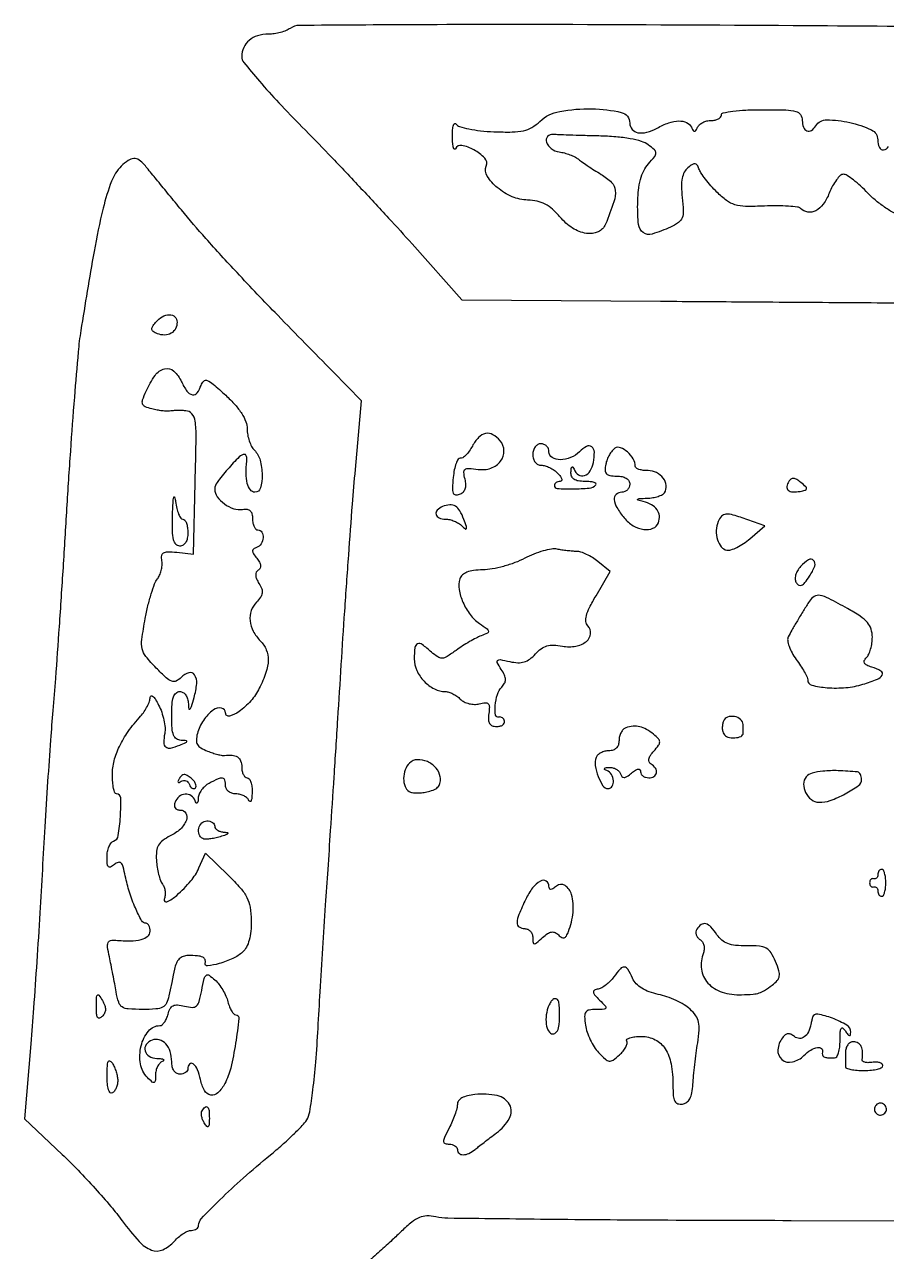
# Model space of a CAD drawing. Extents: x 0 to 5034, y 0 to 2560.
# Drawn here: x 2238.7 to 2398.6, y 755.1 to 982.8 of the extents above; entities that cross this region are included whole.
import ezdxf

# ---------------------------------------------------------------- set-up
doc = ezdxf.new("R2010")
doc.units = 0

msp = doc.modelspace()

# ---------------------------------------------------------------- linework, layer by layer
for points in [[(2442.909498, 982.141415, 0.000375), (2384.023362, 982.558428, 0.000652), (2340.425427, 982.777596, 0.002141), (2311.632333, 982.761528, 0.000507), (2289.673589, 982.632999, 0.153616), (2288, 982.093733, -0.060372), (2287.243722, 981.684527, -0.028791), (2286.191563, 981.338415, -0.028035), (2285.036306, 981.099197, -0.035546), (2283.95, 981.015313, 0.071833), (2281.942719, 980.713124, 0.102087), (2280.360638, 979.856391, 0.113334), (2279.356657, 978.522786, 0.105288), (2279, 976.847845, 0.172556), (2279.387829, 975.757527, 0.006151), (2282.28226, 972.291644, 0.010715), (2285.892102, 968.254053, 0.00723), (2290.173651, 963.797845, -0.003797), (2295.124171, 958.715692, -0.002457), (2300.779067, 952.763269, -0.00247), (2306.247143, 946.892715, -0.004673), (2310.586536, 942.098391), (2319.825769, 931.696782), (2356.662885, 931.448515, -0.000017), (2372.920715, 931.338376, -0.000012), (2391.353519, 931.212415, -0.000012), (2409.095368, 931.090321, -0.000025), (2423.029946, 930.993402)], [(2400.310714, 947.657975, -0.024911), (2398.501603, 948.745363, -0.024344), (2396.698669, 950.086855, -0.031224), (2395.187022, 951.497344, 0.017408), (2393.826925, 952.838559, 0.022241), (2392.479933, 953.971095, 0.02092), (2391.298116, 954.802045, 0.143722), (2390.623668, 955, 0.191555), (2390.051463, 954.772433, 0.042648), (2389.337186, 953.971875, 0.038435), (2388.617428, 952.840068, 0.028929), (2388, 951.5, -0.062438), (2386.892553, 949.466188, -0.115695), (2385.483007, 948.237153, -0.161894), (2384.004782, 947.989909, -0.158846), (2382.659487, 948.673846, 0.170513), (2382.128205, 948.928927, 0.011409), (2380.421446, 949.077833, 0.015392), (2378.33397, 949.147637, 0.010859), (2375.986875, 949.102869, -0.013921), (2372.468544, 949.057306, -0.067603), (2370.499694, 949.354652, -0.08995), (2368.957852, 950.126853, -0.035432), (2367.157516, 951.688638, -0.015716), (2366.03719, 952.881696, -0.016436), (2365.011288, 954.125545, -0.016319), (2364.198184, 955.254518, -0.066934), (2363.826083, 956.009615, 0.052107), (2363.49901, 956.725971, 0.236799), (2363.1251, 956.967398, 0.173972), (2362.621772, 956.846252, 0.0273), (2361.787571, 956.231255, 0.099163), (2361.106956, 955.395173, 0.074444), (2360.713707, 954.272621, 0.053378), (2360.58952, 952.755771, 0.021822), (2360.731441, 950.69029, -0.017434), (2360.925519, 948.187078, -0.105335), (2360.709706, 946.909805, -0.147304), (2360.023763, 946.043604, -0.045277), (2358.559438, 945.209036, -0.031783), (2355.172077, 943.918602, -0.230136), (2353.496875, 944.17514, -0.220016), (2352.617046, 945.66543, -0.029126), (2352.459412, 949.421387, -0.02028), (2352.607586, 952.025252, -0.040189), (2352.973049, 954.059813, -0.050626), (2353.57491, 955.662527, -0.0689), (2354.443249, 956.937291, 0.014273), (2355.611802, 958.305045, 0.172996), (2355.835965, 958.947163, 0.209856), (2355.578409, 959.523226, 0.022231), (2354.41938, 960.4841, 0.091214), (2353.174279, 961.110031, 0.026889), (2351.085751, 961.599324, 0.023398), (2348.414781, 961.94736, 0.01443), (2345.25, 962.118197, -0.000873), (2342.382062, 962.195125, -0.001144), (2339.7625, 962.27597, -0.000836), (2337.566979, 962.352433, -0.010837), (2336.75, 962.4, 0.236485), (2335.737994, 961.990376, 0.271155), (2335.541129, 960.978626, 0.147866), (2336.425151, 959.76872, 0.127108), (2337.885697, 959.162667, -0.029225), (2338.880815, 958.962086, -0.025164), (2339.897922, 958.638911, -0.025953), (2340.792018, 958.250455, -0.063967), (2341.385697, 957.85337, 0.02628), (2342.016853, 957.358726, 0.006379), (2343.110955, 956.611134, 0.006524), (2344.38956, 955.785043, 0.00645), (2345.694151, 954.989366, -0.060989), (2347.611618, 953.511632, -0.178273), (2348.310963, 952.024327, -0.104292), (2348.054807, 949.920129, -0.014253), (2346.49716, 945.75, -0.193567), (2345.124742, 944.330073, -0.144746), (2342.945957, 944.03966, -0.105603), (2340.387654, 945.018452, -0.074344), (2338.072826, 947.0662, 0.03471), (2336.664525, 948.52578, 0.062881), (2335.304701, 949.472726, 0.067517), (2333.821659, 950.010487, 0.046651), (2332.046582, 950.224164, -0.094771), (2329.178617, 950.852089, -0.071127), (2326.411657, 952.535368, -0.081345), (2324.556456, 954.650968, -0.235196), (2324.375665, 956.536584, 0.290671), (2324.079966, 958.000233, 0.074061), (2322.073789, 959.550327, 0.081446), (2319.814512, 960.368533, 0.356967), (2318.65733, 959.735147, -0.439923), (2318.466461, 959.663813, -0.217301), (2318.285911, 959.890949, -0.042799), (2318.151859, 960.731625, -0.013601), (2318.09426, 962, -0.019077), (2318.119633, 963.27041, -0.056532), (2318.267843, 964.128352, -0.212972), (2318.504849, 964.407644, -0.37974), (2318.77454, 964.330562, 0.181668), (2319.400401, 963.859877, 0.02107), (2321.133209, 963.429825, 0.02315), (2323.314814, 963.089294, 0.016942), (2325.759405, 962.906415, 0.013176), (2329.185669, 962.85694, 0.052245), (2331.274088, 963.100942, 0.077465), (2332.82511, 963.712047, 0.05612), (2334.314629, 964.825853, -0.144556), (2337.98712, 966.677815, -0.049909), (2343.972062, 967.158885, -0.051771), (2349.41987, 966.48554, -0.349347), (2351, 964.5, 0.179753), (2351.427415, 963.34952, 0.171082), (2352.511889, 962.727873, 0.112928), (2354.151977, 962.798913, 0.05946), (2356.050384, 963.572549, -0.041053), (2358.231074, 964.556055, -0.078602), (2360.113903, 964.907918, -0.114172), (2361.538166, 964.619956, -0.178695), (2362.416667, 963.75, 0.029131), (2362.744495, 963.14253, 0.260055), (2363, 963, 0.260055), (2363.255505, 963.14253, 0.029131), (2363.583333, 963.75, -0.107454), (2363.947597, 964.228455, -0.060661), (2364.558333, 964.632812, -0.056352), (2365.306958, 964.906984, -0.05969), (2366.083333, 965, 0.050201), (2366.816758, 965.073823, 0.070178), (2367.436979, 965.29375, 0.090315), (2367.854207, 965.61825, 0.184457), (2368, 966, -0.354925), (2368.332853, 966.409838, -0.018508), (2370.125, 966.716667, -0.02162), (2372.522473, 966.931377, -0.011522), (2375.5, 967, -0.005909), (2379.968394, 966.947194, -0.059311), (2381.8125, 966.683333, -0.180365), (2382.669697, 966.074609, -0.150217), (2383, 965, 0.086441), (2383.22017, 963.735988, 0.21455), (2383.858081, 963.074954, 0.248207), (2384.696237, 963.164196, 0.106542), (2385.5, 964, -0.263085), (2387.535023, 965.118914, -0.052717), (2391.803779, 964.616592, -0.053296), (2395.82273, 963.244655, -0.291712), (2397, 961.398502, 0.104961), (2397.298705, 959.991243, 0.326416), (2398.091445, 959.53581, 0.23954), (2399.01074, 960.137816, 0.0805)], [(2448.961738, 754.331511, -0.003941), (2446.42636, 757.161579, -0.035667), (2445.420253, 758.481365), (2443.95218, 760.721928), (2380.921933, 760.793404, -0.000942), (2356.55279, 760.866946, -0.001467), (2335.552589, 761.031504, -0.000402), (2317.250772, 761.243344, -0.051), (2314.98366, 761.503589, 0.057366), (2313.331183, 761.672058, 0.096913), (2311.973098, 761.387941, 0.071717), (2310.558183, 760.534713, 0.020274), (2308.62937, 758.821149, -0.005641), (2306.935008, 757.22477, -0.002384), (2304.626366, 755.11854, -0.002358), (2302.138897, 752.892025, -0.003079)]]:
    msp.add_lwpolyline(points, format="xyb")
for points in [[(2256.651997, 956.50914, 0.106033), (2254.837476, 953.703759, 0.030365), (2253.287955, 948.73222, 0.017227), (2251.590667, 940.649203, 0.003378), (2249.139793, 926, 0.017574), (2248.647859, 922.0489, 0.002311), (2247.937716, 913.625, 0.002682), (2247.195011, 903.622685, 0.002244), (2246.51139, 893, -0.001033), (2245.833185, 882.047656, -0.00102), (2245.107033, 871.053125, -0.001001), (2244.432281, 861.428615, -0.003936), (2243.957775, 855.5, 0.00393), (2243.51827, 850.009444, 0.001469), (2242.984642, 842.296875, 0.001455), (2242.452288, 833.889054, 0.001763), (2242.003736, 826, -0.001874), (2241.541481, 817.901736, -0.001343), (2240.96648, 808.852146, -0.001356), (2240.372352, 800.236763, -0.002918), (2239.857868, 793.60305), (2238.698441, 779.7061), (2245.652097, 773.10305, -0.010945), (2248.623739, 770.154897, -0.007945), (2251.805288, 766.750583, -0.008033), (2254.723196, 763.421217, -0.017367), (2256.834421, 760.75, 0.025093), (2259.942781, 756.939635, 0.117092), (2262.260228, 755.343209, 0.203573), (2264.33684, 755.408768, 0.100844), (2266.5, 757, -0.033439), (2267.29186, 757.765355, -0.034148), (2268.173392, 758.4125, -0.036283), (2269.01364, 758.863329, -0.105367), (2269.654988, 759, 0.066851), (2270.169129, 759.069051, 0.083804), (2270.604903, 759.271138, 0.099459), (2270.896337, 759.571035, 0.144192), (2271, 759.923023, -0.193035), (2271.497109, 761.162657, -0.007862), (2274.946304, 764.659902, -0.012869), (2279.256492, 768.68215, -0.008998), (2284.309331, 773, 0.009279), (2286.493742, 774.868794, 0.010164), (2288.54073, 776.762692, 0.009666), (2290.223936, 778.448699, 0.049101), (2291.044036, 779.490014, 0.102569), (2291.619589, 780.998188, 0.009089), (2292.198751, 785.050413, 0.010757), (2292.730122, 790.227994, 0.006172), (2293.159194, 796.490014, -0.000989), (2293.554227, 803.287757, -0.000596), (2294.048402, 811.350192, -0.000596), (2294.558783, 819.364122, -0.001043), (2295.003251, 826, 0.00076), (2295.488504, 833.183824, 0.000294), (2296.14019, 843.14375, 0.000291), (2296.833943, 853.940435, 0.00036), (2297.467189, 864, -0.001346), (2298.112015, 873.931058, -0.001168), (2298.840332, 884.33831, -0.001175), (2299.543896, 893.757624, -0.003454), (2300.088213, 900.236799), (2301.246892, 912.973598), (2295.873446, 918.420468, -0.001954), (2285.681733, 928.832533, -0.00451), (2278.123368, 936.756699, -0.005914), (2272.331656, 943.087867, -0.01087), (2267.792136, 948.397562, 0.000063), (2265.491823, 951.208959, 0.000082), (2263.386231, 953.780846, 0.000061), (2261.620538, 955.936307, 0.000761), (2260.951745, 956.75, 0.072213), (2259.950623, 957.658862, 0.163667), (2258.976499, 957.926885, 0.137664), (2257.921387, 957.565994, 0.045587)], [(2267, 927.559017, -0.119188), (2266.707136, 926.347891, -0.142989), (2265.903469, 925.499899, -0.131302), (2264.710318, 925.173451, -0.093361), (2263.339489, 925.42322, -0.048699), (2262.590352, 925.797865, -0.216594), (2262.326081, 926.198473, -0.18113), (2262.431225, 926.712347, -0.033143), (2263.009821, 927.511833, -0.085272), (2264.24887, 928.572401, -0.132259), (2265.595693, 928.952139, -0.201153), (2266.587677, 928.549954, -0.199746)], [(2267.818046, 916.5, 0.046909), (2268.826207, 914.744404, 0.195959), (2269.832745, 914.101005, 0.284468), (2270.736842, 914.454323, 0.084355), (2271.447023, 915.833086, -0.130922), (2271.942572, 916.610148, -0.289425), (2272.606571, 916.730486, -0.082736), (2273.687161, 916.069063, -0.007781), (2276.014411, 913.986696, -0.023076), (2277.769565, 912.20954, -0.041573), (2279.007889, 910.580364, -0.052061), (2279.753041, 909.08691, -0.089935), (2280, 907.725039, 0.045365), (2280.098833, 906.637974, 0.037034), (2280.394, 905.507373, 0.038406), (2280.826841, 904.500989, 0.075756), (2281.341276, 903.801581, -0.132162), (2282.406088, 901.952997, -0.062086), (2282.782339, 899.199089, -0.070604), (2282.469082, 896.788052, -0.33712), (2281.433117, 896, -0.241175), (2280.602427, 896.425428, -0.092192), (2280.032296, 897.635487, -0.062224), (2279.787409, 899.477676, -0.034264), (2279.925354, 901.75, 0.037551), (2279.951269, 902.228853, 0.060483), (2279.893592, 902.632812, 0.084916), (2279.767556, 902.906136, 0.247184), (2279.589291, 903, 0.200263), (2278.517324, 902.552711, 0.016026), (2276.386759, 900.257223, 0.017381), (2274.420714, 897.83267, 0.16307), (2274, 896.57699, 0.156365), (2274.451848, 895.167467, 0.080055), (2275.77156, 893.833979, 0.077293), (2277.501935, 892.940717, 0.123137), (2279.153624, 892.812917, -0.07201), (2279.993245, 892.833111, -0.161097), (2280.564144, 892.564918, -0.147232), (2280.894339, 891.987965, -0.056922), (2281, 891.062858, 0.04651), (2281.073603, 890.273308, 0.066468), (2281.29375, 889.605965, 0.086572), (2281.618008, 889.155678, 0.195948), (2282, 889, -0.265285), (2282.7352, 888.580395, -0.153751), (2282.972419, 887.560075, -0.121963), (2282.59139, 886.40799, -0.172687), (2281.75, 885.745955, 0.07838), (2281.196792, 885.457175, 0.244081), (2281.017878, 885.090972, 0.142966), (2281.180844, 884.579325, 0.024397), (2281.798558, 883.751649, -0.041254), (2282.301682, 883.027894, -0.101135), (2282.506744, 882.41612, -0.149623), (2282.419411, 881.922761, -0.137093), (2282.069037, 881.542667, 0.13556), (2281.698228, 881.142828, 0.133108), (2281.581878, 880.606447, 0.090249), (2281.744493, 879.915251, 0.03681), (2282.196011, 879.057744, -0.048015), (2282.697184, 878.05199, -0.125282), (2282.790862, 877.255453, -0.120828), (2282.492825, 876.493126, -0.043082), (2281.735213, 875.592356, 0.115021), (2280.763419, 874.029722, 0.106899), (2280.548059, 872.154448, 0.096229), (2281.133329, 870.196847, 0.0759), (2282.445924, 868.411219, -0.09725), (2283.554673, 866.760659, -0.105354), (2283.915565, 864.860416, -0.078609), (2283.496054, 862.543783, -0.032625), (2282.25, 859.606977, -0.063428), (2280.677189, 857.274029, -0.054542), (2278.49474, 855.273426, -0.097357), (2276.735046, 854.447411, -0.487865), (2276, 855.021439, 0.363785), (2275.236585, 855.931848, 0.20425), (2273.737175, 855.584299, 0.086436), (2271.873052, 853.652717, 0.085178), (2270.760077, 851.195112, 0.05345), (2270.581557, 850.001756, 0.141335), (2270.784112, 849.170856, 0.130247), (2271.412787, 848.534034, 0.042395), (2272.613954, 847.956675, 0.012334), (2273.606489, 847.60708, 0.014736), (2274.558218, 847.328745, 0.013527), (2275.367499, 847.140969, 0.08753), (2275.784688, 847.129984, -0.053331), (2277.220745, 847.189944, -0.1308), (2278.214409, 846.855181, -0.158111), (2278.796407, 846.12372, -0.089857), (2279, 845, 0.048028), (2279.073693, 844.234582, 0.068025), (2279.29375, 843.5875, 0.088204), (2279.618118, 843.151477, 0.191087), (2280, 843, -0.246191), (2280.377713, 842.802022, -0.07063), (2280.683059, 842.192188, -0.053455), (2280.878436, 841.30338, -0.034581), (2280.921053, 840.25, -0.017437), (2280.858412, 839.265955, -0.068218), (2280.717133, 838.675, -0.378789), (2280.532516, 838.579887, -0.239112), (2280.337719, 838.75, 0.113869), (2280.003208, 839.228318, 0.064373), (2279.418476, 839.632812, 0.059088), (2278.687147, 839.90689, 0.060204), (2277.916667, 840, -0.076722), (2277.184424, 840.113024, -0.089679), (2276.563021, 840.440625, -0.100762), (2276.14761, 840.92795, -0.12694), (2276, 841.5, 0.065247), (2275.86474, 842.532115, 0.298334), (2275.435859, 842.91618, 0.145547), (2274.629436, 842.803693, 0.015936), (2272.934259, 841.964816, 0.060291), (2272.188552, 841.44159, 0.051695), (2271.544998, 840.72999, 0.054207), (2271.093055, 839.947243, 0.09259), (2270.921053, 839.214816, -0.020334), (2270.863228, 838.549296, -0.195085), (2270.726415, 838.306229, -0.444802), (2270.551857, 838.335159, -0.046528), (2270.337719, 838.75, 0.151638), (2269.593321, 839.662086, 0.164659), (2268.488814, 839.954623, 0.154344), (2267.379584, 839.519603, 0.131848), (2266.638374, 838.5, 0.07649), (2266.502894, 837.875787, 0.159674), (2266.627272, 837.399876, 0.166538), (2267.003584, 837.102692, 0.084802), (2267.604709, 837, -0.266072), (2268.637922, 836.408292, -0.229777), (2268.737661, 835.146727, -0.111865), (2267.613062, 833.487366, -0.076506), (2265.726458, 832.197625, 0.042769), (2264.333401, 831.376862, 0.109497), (2263.552979, 830.513109, 0.105871), (2263.195929, 829.381661, 0.03844), (2263.165677, 827.690012, 0.024007), (2263.306556, 826.377982, 0.023376), (2263.57329, 825.073619, 0.024033), (2263.915862, 823.952342, 0.075772), (2264.288866, 823.262735, -0.080055), (2264.601764, 822.672294, -0.053177), (2264.770337, 821.922992, -0.052246), (2264.778692, 821.137774, -0.068268), (2264.615098, 820.439345, 0.67118), (2265.11153, 819.972249, 0.077075), (2266.941178, 821.173922, 0.032335), (2269.557108, 823.865332, 0.074287), (2271.049972, 826.255894), (2272.247523, 829.011788), (2276.466631, 824.922943, -0.017971), (2278.764365, 822.530164, -0.064872), (2279.954603, 820.789037, -0.078809), (2280.538012, 818.985026, -0.035107), (2280.751422, 816.489277, -0.026655), (2280.675992, 814.514665, -0.043736), (2280.378507, 812.869546, -0.053224), (2279.871132, 811.571663, -0.08985), (2279.158552, 810.65014, -0.075261), (2277.362386, 809.465334, -0.037555), (2274.805181, 808.509209, -0.04494), (2272.646992, 808.08764, -0.544886), (2272.210565, 808.631694, 0.179307), (2272.189654, 809.263335, 0.196946), (2271.762004, 809.698357, 0.083567), (2270.779478, 809.937008, 0.017885), (2269.019052, 810, 0.091185), (2268.128887, 809.836299, 0.105808), (2267.407093, 809.368989, 0.091864), (2266.869337, 808.586627, 0.053616), (2266.519052, 807.5), (2266.282764, 806.361926), (2266, 805), (2265.717236, 803.638074), (2265.480948, 802.5, -0.061826), (2265.020225, 801.147016, -0.162599), (2264.312909, 800.423505, -0.102169), (2263.085978, 800.083008, -0.01677), (2260.61179, 800, -0.016024), (2257.951254, 800.085289, -0.130739), (2256.808087, 800.469326, -0.1723), (2256.162755, 801.326289, -0.032928), (2255.695322, 803.25, 0.002897), (2255.428534, 804.730175, 0.001687), (2255.092162, 806.503155, 0.001686), (2254.743211, 808.277023, 0.00285), (2254.437332, 809.760739, -0.015769), (2254.11123, 811.578857, -0.128733), (2254.203194, 812.410621, -0.256091), (2254.660576, 812.798388, -0.073053), (2255.622852, 812.852295, 0.02437), (2258.372088, 812.739091, 0.061394), (2260.355576, 812.998835, 0.104112), (2261.5622, 813.597141, 0.229664), (2262, 814.5, 0.04842), (2261.944278, 815.074049, 0.06842), (2261.777958, 815.559375, 0.088604), (2261.532752, 815.886296, 0.189864), (2261.244111, 816, -0.273629), (2260.417812, 816.488796, -0.022261), (2259.259795, 818.838393, -0.027389), (2258.171535, 821.741585, -0.026626), (2257.395273, 824.773637, 0.016946), (2257.000849, 826.448477, 0.124879), (2256.600462, 827.158188, 0.288588), (2256.086446, 827.28767, 0.094677), (2255.371792, 826.893597, -0.051885), (2254.670134, 826.424766, -0.331713), (2254.272971, 826.486911, -0.177259), (2254.047963, 826.985236, -0.018315), (2254, 828.294222, -0.044999), (2254.090322, 829.295781, -0.053305), (2254.358665, 830.207024, -0.061754), (2254.752857, 830.901529, -0.153552), (2255.220987, 831.240329, 0.279266), (2256.084727, 832.256707, 0.024101), (2256.479972, 835.785436, 0.024136), (2256.532535, 839.268794, 0.40453), (2255.776662, 840, -0.311868), (2255.474812, 840.20856, -0.036341), (2255.228144, 841.03846, -0.033376), (2255.056132, 842.180207, -0.020704), (2255, 843.535183, -0.062162), (2255.326636, 846.152346, -0.049997), (2256.295274, 848.82054, -0.043551), (2257.926407, 851.571584, -0.028594), (2260.24203, 854.438561, 0.035364), (2260.91526, 855.295551, 0.032089), (2261.485406, 856.266343, 0.033584), (2261.881268, 857.203351, 0.082346), (2262.006161, 857.938561, -0.284852), (2262.171802, 858.203381, -0.308799), (2262.469661, 858.160744, -0.067828), (2262.971446, 857.55788, -0.01952), (2263.575381, 856.50227, -0.036992), (2264.14167, 855.187432, -0.030517), (2264.551478, 853.716508, -0.031553), (2264.760025, 852.314009, -0.06846), (2264.70333, 851.228403, 0.042178), (2264.523988, 849.519751, 0.236885), (2264.907634, 848.715137, 0.225866), (2265.799321, 848.519103, 0.038671), (2267.5, 849.054847, 0.005424), (2268.646805, 849.530714, 0.225794), (2268.819017, 849.726084, 0.473075), (2268.718964, 849.870646, 0.010373), (2267.75, 849.929715, -0.138636), (2266.89188, 850.209956, -0.154701), (2266.351127, 850.888796, -0.076031), (2266.072358, 852.172032, -0.015537), (2266, 854.5, -0.016668), (2266.072487, 856.673807, -0.063857), (2266.333333, 858, -0.12648), (2266.803001, 858.727332, -0.188641), (2267.5, 859, -0.138504), (2268.095566, 858.831796, -0.101607), (2268.598967, 858.359969, -0.083792), (2268.946712, 857.636478, -0.060271), (2269.090188, 856.75, 0.026558), (2269.178645, 855.803284, 0.627912), (2269.375043, 855.741853, 0.112532), (2269.651612, 856.215572, 0.006081), (2270.154056, 857.886133, 0.047297), (2270.641261, 860.482783, 0.166045), (2270.24557, 862.112849, 0.338093), (2269.206184, 862.494037, 0.121811), (2267.770486, 861.627629, -0.083199), (2266.82773, 860.955465, -0.205715), (2265.996926, 860.915892, -0.098747), (2264.98596, 861.542738, -0.012284), (2263.131864, 863.363951, -0.022084), (2261.214635, 865.525291, -0.116192), (2260.529142, 866.943971, -0.090005), (2260.460832, 868.684065, -0.010444), (2261.089484, 872.550608, -0.013332), (2261.593732, 874.931264, -0.01548), (2262.20307, 877.164681, -0.014585), (2262.828325, 879.011334, -0.083688), (2263.342334, 879.903624, 0.068139), (2263.761707, 880.582227, 0.043346), (2264.063815, 881.461818, 0.042886), (2264.212989, 882.395178, 0.060219), (2264.172947, 883.237067, -0.069203), (2264.143675, 884.22457, -0.23806), (2264.482587, 884.746432, -0.138499), (2265.270345, 884.949392, -0.020359), (2266.930757, 884.843315), (2270.015503, 884.519745), (2270.352758, 897.759872, 0.002411), (2270.528515, 906.272226, 0.03668), (2270.359114, 909.214855, 0.147079), (2269.759581, 910.547005, 0.202547), (2268.595006, 911.118421, 0.009813), (2267.724307, 911.150512, 0.009405), (2266.840596, 911.149103, 0.009377), (2266.061334, 911.118574, 0.033123), (2265.564471, 911.056578, -0.062381), (2265.057621, 911.023203, -0.015689), (2264.231817, 911.097912, -0.01577), (2263.285864, 911.243913, -0.015309), (2262.341499, 911.450425, -0.036138), (2261.066774, 911.870239, -0.219386), (2260.605797, 912.366581, -0.165098), (2260.614008, 913.133989, -0.018991), (2261.256674, 914.762268, -0.051303), (2262.91448, 917.68191, -0.174996), (2264.683875, 918.906449, -0.255209), (2266.368668, 918.49263, -0.101008)], [(2321.781937, 904.553335, -0.031757), (2321.22135, 903.630981, -0.043077), (2320.59692, 902.883148, -0.049833), (2320.000955, 902.39188, -0.201027), (2319.548004, 902.303335, 0.314649), (2319.156614, 902.135098, 0.049974), (2318.768499, 901.342358, 0.04029), (2318.439782, 900.17677, 0.02431), (2318.231217, 898.755756, 0.013244), (2318.090489, 896.766725, 0.102142), (2318.237921, 895.849828, 0.280807), (2318.670767, 895.513704, 0.120368), (2319.426098, 895.610015, 0.099947), (2320.065573, 896.015975, 0.117174), (2320.453958, 896.618403, 0.096407), (2320.573918, 897.427806, 0.050248), (2320.425462, 898.440961, -0.036849), (2320.207622, 899.693181, -0.263544), (2320.447202, 900.23432, -0.180696), (2321.119826, 900.428535, -0.017324), (2322.843636, 900.236257, 0.120253), (2325.221394, 900.459534, 0.146412), (2327.029263, 901.760425, 0.171512), (2327.655079, 903.670749, 0.168977), (2326.946949, 905.563922, 0.092938), (2325.607868, 906.675273, 0.176965), (2324.243608, 906.891355, 0.156197), (2322.939014, 906.173376, 0.068901)], [(2333, 903, 0.071973), (2333.114043, 902.211839, 0.094927), (2333.446429, 901.568182, 0.107897), (2333.953917, 901.149448, 0.119287), (2334.571429, 901, -0.075276), (2335.281635, 900.892467, -0.03846), (2336.121875, 900.559375, -0.037117), (2336.953005, 900.074073, -0.045706), (2337.642857, 899.5, -0.034046), (2338.146263, 898.922937, -0.093008), (2338.3875, 898.440625, -0.226652), (2338.336247, 898.137455, -0.244067), (2338.071429, 898, 0.068248), (2337.661856, 897.943833, 0.084675), (2337.314556, 897.779688, 0.099698), (2337.08221, 897.536007, 0.141446), (2336.999402, 897.25, 0.397742), (2337.535756, 896.681508, 0.017615), (2340.496972, 896.615951, 0.021023), (2343.476764, 896.780398, 0.173775), (2344.683944, 897.35061, 0.399128), (2344.690273, 897.595044, 0.132197), (2344.359242, 897.809242, 0.054933), (2343.646751, 897.95492, 0.022986), (2342.666667, 898, -0.038392), (2341.432164, 898.094929, -0.110732), (2340.63802, 898.406661, -0.15484), (2340.206195, 898.952915, -0.102046), (2340.078947, 899.75, -0.021021), (2340.137165, 900.416573, -0.185333), (2340.275306, 900.672067, -0.449116), (2340.45138, 900.648042, -0.051902), (2340.662281, 900.25, 0.150523), (2341.492912, 899.227713, 0.23702), (2342.592181, 899.090464, 0.172086), (2343.637764, 899.939576, 0.089994), (2344.249313, 901.523867, 0.05032), (2344.420524, 903.457189, 0.230433), (2343.929108, 904.436247, 0.297225), (2342.980982, 904.507328, 0.07072), (2341.652048, 903.509191, -0.099022), (2340.023143, 902.423267, -0.09755), (2338.093043, 902.039825, -0.136009), (2336.593903, 902.452679, -0.263803), (2336, 903.5, 0.099038), (2335.885486, 904.072457, 0.097945), (2335.559375, 904.559375, 0.097945), (2335.072457, 904.885486, 0.099038), (2334.5, 905, 0.130775), (2333.924246, 904.846791, 0.10214), (2333.4375, 904.416667, 0.08892), (2333.111864, 903.769411, 0.072314)], [(2348.226574, 904.157847, 0.083321), (2347.7081, 903.693956, 0.039595), (2347.20409, 902.950083, 0.03781), (2346.788364, 902.068777, 0.04376), (2346.533992, 901.176505, 0.04857), (2346.429896, 900.062704, 0.188458), (2346.680037, 899.429866, 0.169301), (2347.315298, 899.09395, 0.037765), (2348.557418, 899, -0.049282), (2349.569066, 898.900046, -0.088671), (2350.342903, 898.596474, -0.117106), (2350.824982, 898.11586, -0.139334), (2351, 897.5, -0.099038), (2350.885486, 896.927543, -0.097945), (2350.559375, 896.440625, -0.097945), (2350.072457, 896.114514, -0.099038), (2349.5, 896, 0.188426), (2348.471086, 895.597978, 0.233863), (2348.107358, 894.649976, 0.112229), (2348.603245, 893.136546, 0.038798), (2349.943562, 891.25, 0.082099), (2351.64188, 889.78523, 0.101796), (2353.602207, 889.080803, 0.135347), (2355.286095, 889.295777, 0.204885), (2356.300491, 890.340684, 0.112565), (2356.483616, 891.619595, 0.135176), (2356.067427, 892.757313, 0.113135), (2355.047013, 893.663308, 0.064071), (2353.5, 894.268316, -0.010342), (2352.505554, 894.538738, -0.588461), (2352.471934, 894.688502, -0.168352), (2352.763685, 894.809882, -0.0044), (2354.190983, 894.883999, 0.030256), (2355.262328, 894.995361, 0.035357), (2356.256654, 895.233166, 0.038031), (2357.049373, 895.551132, 0.140855), (2357.444227, 895.909758, 0.165879), (2357.748359, 897.239735, 0.135053), (2357.213705, 898.608289, 0.11922), (2355.979039, 899.632623, 0.114303), (2354.393011, 900, -0.032081), (2353.47631, 900.058877, -0.04946), (2352.702947, 900.237606, -0.063663), (2352.167844, 900.498146, -0.252822), (2352, 900.80887, 0.132508), (2351.633783, 902.166472, 0.079657), (2350.570024, 903.466058, 0.088829), (2349.273326, 904.258722, 0.238136)], [(2380.488892, 897.982027, 0.102076), (2380.141695, 897.031249, 0.255493), (2380.389321, 896.360388, 0.176393), (2381.214323, 896.042566, 0.052863), (2382.577456, 896.161603, 0.021049), (2383.558794, 896.396375, 0.307156), (2383.776262, 896.655685, 0.235521), (2383.64175, 897.012221, 0.013835), (2382.744753, 897.798558, 0.03643), (2381.975362, 898.346974, 0.116848), (2381.380616, 898.539977, 0.171997), (2380.89952, 898.412248, 0.104642)], [(2268.063358, 891, -0.236828), (2268.422433, 890.819816, -0.070655), (2268.724862, 890.265625, -0.054035), (2268.931645, 889.457495, -0.03565), (2269, 888.5, -0.04716), (2268.90137, 887.456621, -0.088208), (2268.6, 886.666667, -0.118484), (2268.11998, 886.177821, -0.140575), (2267.5, 886, -0.215324), (2266.783119, 886.323732, -0.124006), (2266.341148, 887.18166, -0.053544), (2266.141175, 888.813104, -0.010702), (2266.160037, 891.75, -0.005049), (2266.247418, 894.053031, -0.043432), (2266.385697, 895.072376, -0.770582), (2266.548057, 895.078234, -0.042603), (2266.723396, 894.25, 0.026757), (2266.946056, 893.004975, 0.040169), (2267.28338, 891.954687, 0.046809), (2267.675399, 891.210092, 0.253382)], [(2316.25, 893.333333, 0.103729), (2315.274677, 892.684213, 0.257565), (2315.05123, 891.885183, 0.242903), (2315.609878, 891.232685, 0.09684), (2316.8, 891, -0.058309), (2317.581176, 890.90859, -0.038828), (2318.440359, 890.632812, -0.038905), (2319.243858, 890.228721, -0.059832), (2319.85654, 889.75, 0.023245), (2320.488497, 889.177232, 0.537582), (2320.683099, 889.236726, 0.154556), (2320.675532, 889.632809, 0.006797), (2320.211037, 890.948501, 0.0409), (2319.458632, 892.568803, 0.128797), (2318.628861, 893.419971, 0.159065), (2317.601713, 893.656634, 0.072998)], [(2367.384042, 890.558413, 0.082246), (2367.037922, 888.870771, 0.084068), (2367.258873, 887.175171, 0.09869), (2367.966352, 885.861664, 0.175945), (2369.011484, 885.246963, 0.126987), (2369.76947, 885.299562, 0.035275), (2370.879273, 885.758902, 0.0332), (2372.106185, 886.476653, 0.029469), (2373.27966, 887.377315), (2376.05932, 889.783671), (2372.880437, 890.891835, 0.011965), (2370.178195, 891.761907, 0.08726), (2368.830876, 891.915475, 0.188744), (2368.000987, 891.531161, 0.099729)], [(2331.5, 883.732881, -0.031388), (2329.694239, 882.926727, -0.021921), (2327.572043, 882.239216, -0.022195), (2325.471006, 881.758175, -0.042151), (2323.745254, 881.591224, 0.027433), (2322.026769, 881.475841, 0.063538), (2320.776024, 881.158073, 0.091064), (2319.937821, 880.635674, 0.131884), (2319.469788, 879.904809, 0.118653), (2319.329213, 877.931824, 0.062476), (2320.035578, 875.563564, 0.059598), (2321.371473, 873.302814, 0.076906), (2323.109581, 871.6358, -0.009062), (2324.510126, 870.616495, -0.199396), (2324.760464, 870.189146, -0.327495), (2324.568977, 869.83586, -0.021009), (2323.422699, 869.352417, 0.030694), (2322.496285, 868.940404, 0.011821), (2321.262888, 868.261011, 0.011653), (2319.956205, 867.45911, 0.014087), (2318.770112, 866.644342, -0.016459), (2317.080624, 865.495527, -0.124388), (2316.170974, 865.197364, -0.166809), (2315.35719, 865.415013, -0.035929), (2314.191372, 866.326811, 0.024547), (2312.48498, 867.725085, 0.259649), (2311.624073, 867.837037, 0.277625), (2311.114978, 867.167942, 0.02721), (2311, 865.056704, 0.109014), (2311.472793, 862.913981, 0.082408), (2312.834771, 860.917983, 0.083694), (2314.744231, 859.494617, 0.118949), (2316.793935, 859, -0.080587), (2317.411868, 858.899754, -0.037755), (2318.161087, 858.585524, -0.036142), (2318.914395, 858.128985, -0.042098), (2319.553838, 857.589019, 0.080834), (2320.251337, 857.086759, 0.055709), (2321.16726, 856.750905, 0.054701), (2322.155619, 856.620822, 0.069449), (2323.068856, 856.728257, -0.038599), (2324.179659, 856.928804, -0.229843), (2324.717646, 856.732192, -0.200595), (2324.940124, 856.163061, -0.029319), (2324.836447, 854.900184, 0.040931), (2324.77063, 853.780545, 0.128486), (2324.976171, 853.062169, 0.171358), (2325.461057, 852.656127, 0.088091), (2326.25, 852.510946, 0.056288), (2326.901379, 852.580386, 0.091321), (2327.4125, 852.796965, 0.127298), (2327.704957, 853.120735, 0.183617), (2327.75, 853.5, 0.0758), (2327.598012, 853.863237, 0.09521), (2327.353125, 854.132812, 0.109702), (2327.055244, 854.267618, 0.132821), (2326.75, 854.25, -0.458157), (2326.10585, 854.633922, -0.064858), (2326.027664, 856.38797, -0.051254), (2326.42498, 858.483139, -0.12453), (2327.224959, 859.824959, 0.068553), (2327.764348, 860.536694, 0.133802), (2327.936178, 861.222236, 0.103551), (2327.752121, 862.019802, 0.03128), (2327.15763, 863.119203, -0.015198), (2326.41183, 864.398365, -0.345875), (2326.478668, 864.791194, -0.233618), (2326.934852, 864.921025, -0.008619), (2328.743398, 864.556359, 0.042868), (2330.224025, 864.362002, 0.084232), (2331.399484, 864.507592, 0.087315), (2332.433714, 865.027084, 0.048929), (2333.478277, 865.975996, -0.05084), (2334.542513, 866.935401, -0.087185), (2335.611118, 867.462338, -0.080203), (2336.858072, 867.617916, -0.037395), (2338.48168, 867.437459, 0.089134), (2340.953657, 867.418555, 0.12613), (2342.953057, 868.314042, 0.202548), (2343.726863, 869.733573, 0.224878), (2343.20494, 871.19506, -0.175816), (2342.84094, 871.973646, -0.088875), (2342.937433, 873.066876, -0.051024), (2343.526362, 874.597596, -0.015213), (2344.727334, 876.797704), (2347.360025, 881.290051), (2345.069229, 883.145026, 0.030727), (2344.071744, 883.855971, 0.028496), (2342.969834, 884.459112, 0.029671), (2341.927197, 884.88102, 0.079381), (2341.139216, 885.013655, -0.017569), (2340.368702, 885.047166, -0.008695), (2339.39402, 885.141012, -0.008618), (2338.385342, 885.273513, -0.012475), (2337.5, 885.428038, 0.091386), (2336.464019, 885.444077, 0.027148), (2334.9125, 885.095386, 0.026247), (2333.178199, 884.505542, 0.025587)], [(2382.684237, 882.203579, 0.052206), (2382.105195, 881.411483, 0.068372), (2381.764368, 880.583266, 0.080197), (2381.691413, 879.807894, 0.122441), (2381.896484, 879.167492, 0.134532), (2382.366175, 878.730136, 0.241132), (2382.880524, 878.725468, 0.109914), (2383.499875, 879.229499, 0.02218), (2384.334779, 880.388184, 0.05312), (2385.299546, 882.269258, 0.283669), (2385.096402, 883.354445, 0.369848), (2384.160447, 883.471515, 0.062876)], [(2384.309295, 875.75, 0.005317), (2383.224444, 874.033485, 0.004223), (2382.088406, 872.15766, 0.004222), (2381.073173, 870.415572, 0.01196), (2380.404532, 869.177814, 0.156509), (2380.290086, 868.47256, 0.046131), (2380.555648, 867.39587, 0.041372), (2381.097936, 866.17074, 0.03432), (2381.865311, 864.968307, -0.014113), (2382.682676, 863.794878, -0.017494), (2383.372935, 862.656831, -0.015962), (2383.881571, 861.67577, -0.112061), (2384, 861.153992, 0.344578), (2384.756844, 860.186169, 0.041303), (2387.621164, 859.721303, 0.041545), (2391.08823, 859.737624, 0.051739), (2394.25, 860.349418, 0.018458), (2396.93934, 861.274892, 0.183084), (2397.813148, 862.057666, 0.404757), (2397.59113, 862.79879, 0.050844), (2395.899337, 863.531949, -0.033044), (2394.950042, 863.903859, -0.155342), (2394.52581, 864.297237, -0.245045), (2394.510297, 864.749605, -0.084968), (2394.899337, 865.299337, 0.090509), (2395.322396, 865.911302, 0.035884), (2395.67668, 866.874066, 0.034041), (2395.918796, 867.994528, 0.036205), (2396, 869.114505, 0.078348), (2395.765235, 870.603536, 0.101558), (2395.085841, 871.803516, 0.067547), (2393.757829, 872.964316, 0.018444), (2391.374047, 874.414505, 0.008085), (2387.911866, 876.276738, 0.07275), (2386.288052, 876.836704, 0.185156), (2385.230378, 876.644967, 0.11324)], [(2368.373533, 853.531028, 0.051788), (2368.206645, 852.910981, 0.044256), (2368.158631, 852.235727, 0.046406), (2368.228071, 851.60823, 0.087879), (2368.415358, 851.136954, 0.189217), (2369.181734, 850.562519, 0.07962), (2370.483541, 850.418351, 0.091335), (2371.637743, 850.689542, 0.308744), (2372.027494, 851.312672, -0.00383), (2372.016932, 851.63934, -0.001816), (2372.008076, 852.06042, -0.0018), (2372.001999, 852.500919, -0.002549), (2372, 852.893011, 0.223714), (2371.557285, 853.832956, 0.129793), (2370.401032, 854.366451, 0.128741), (2369.12527, 854.261704, 0.220051)], [(2350.25, 852.271617, 0.119305), (2349.77182, 851.961924, 0.067755), (2349.367188, 851.399058, 0.061515), (2349.093175, 850.682206, 0.060632), (2349, 849.916667, -0.07856), (2348.872578, 849.110689, -0.116927), (2348.503085, 848.503124, -0.117888), (2347.902767, 848.12933, -0.08073), (2347.106989, 848, 0.06112), (2346.347711, 847.906838, 0.060427), (2345.630346, 847.632812, 0.065966), (2345.060425, 847.228232, 0.115045), (2344.73839, 846.75, 0.131572), (2344.585181, 845.251936, 0.052586), (2345.129402, 843.244977, 0.052762), (2346.022005, 841.510596, 0.252699), (2346.967776, 841, 0.26073), (2347.718154, 841.419831, 0.155164), (2347.971111, 842.44147, 0.121171), (2347.599162, 843.617503, 0.161324), (2346.75, 844.337719, -0.039934), (2346.31184, 844.556639, -0.436971), (2346.276265, 844.728876, -0.209411), (2346.502419, 844.86373, -0.019378), (2347.166667, 844.921053, -0.07108), (2347.835218, 844.857626, -0.068796), (2348.467334, 844.609622, -0.073893), (2348.96828, 844.221814, -0.110405), (2349.254045, 843.75, 0.089044), (2349.548224, 843.214414, 0.241964), (2349.932636, 843.044543, 0.134492), (2350.474905, 843.227915, 0.024158), (2351.337379, 843.872445, -0.026659), (2352.064453, 844.410147, -0.108984), (2352.574005, 844.605652, -0.268914), (2352.873057, 844.48754, -0.16889), (2353, 844.122445, 0.132654), (2353.115597, 843.694405, 0.100549), (2353.440625, 843.329718, 0.087756), (2353.926827, 843.084365, 0.073201), (2354.5, 843, 0.125129), (2355.483476, 843.250037, 0.229751), (2355.953862, 843.907247, 0.199038), (2355.758616, 844.766647, 0.100558), (2354.934857, 845.54026, -0.155431), (2354.58823, 845.944494, -0.154853), (2354.538623, 846.475398, -0.095229), (2354.825207, 847.145779, -0.035439), (2355.460086, 847.955895, 0.022958), (2356.340893, 849.023853, 0.165294), (2356.545442, 849.649209, 0.187675), (2356.313182, 850.226454, 0.031135), (2355.424346, 851.062787, 0.042605), (2354.099041, 851.984275, 0.073357), (2352.851243, 852.476819, 0.080255), (2351.595337, 852.56404, 0.061679)], [(2310.122471, 845.722471, 0.109554), (2309.32832, 844.475707, 0.084309), (2309.037544, 842.88412, 0.091372), (2309.291518, 841.402405, 0.167857), (2310.056835, 840.464874, 0.103314), (2310.633526, 840.255882, 0.033798), (2311.539975, 840.188492, 0.032017), (2312.584005, 840.248455, 0.031141), (2313.621755, 840.441202, 0.046187), (2314.789527, 840.851941, 0.116634), (2315.495093, 841.402638, 0.135044), (2315.819791, 842.155103, 0.071963), (2315.814919, 843.176499, 0.144783), (2315.052874, 844.812065, 0.107068), (2313.435761, 846.000789, 0.115689), (2311.57578, 846.358914, 0.188501)], [(2267.434519, 842.89405, 0.026258), (2267.175539, 842.421194, 0.25247), (2267.185744, 842.199711, 0.372745), (2267.356207, 842.14387, 0.039159), (2267.760081, 842.351722, -0.109073), (2268.202348, 842.506323, -0.123859), (2268.64688, 842.449351, -0.118923), (2269.024682, 842.184926, -0.095408), (2269.277685, 841.756231, 0.062539), (2269.498014, 841.320147, 0.112719), (2269.788632, 841.047471, 0.157749), (2270.099816, 840.979141, 0.163028), (2270.387261, 841.107499, 0.211807), (2270.528072, 841.431337, 0.100116), (2270.432571, 841.886419, 0.071956), (2270.11425, 842.405514, 0.046113), (2269.613194, 842.906058, 0.035297), (2268.863278, 843.443879, 0.140185), (2268.323058, 843.59516, 0.184619), (2267.872479, 843.420066, 0.070481)], [(2383.722, 843.166177, 0.173198), (2383.23421, 841.826996, 0.119243), (2383.607519, 840.240137, 0.114757), (2384.683539, 838.954647, 0.153279), (2386.108986, 838.448548, 0.097469), (2388.199487, 838.780236, 0.035277), (2390.953795, 840.017519, 0.03083), (2393.405094, 841.535196, 0.243336), (2394, 842.685212, 0.054596), (2393.944335, 843.193482, 0.069486), (2393.779687, 843.635029, 0.084615), (2393.536496, 843.945487, 0.161719), (2393.25, 844.072334, 0.015319), (2389.639702, 844.309188, 0.032435), (2386.838577, 844.225207, 0.041625), (2384.803222, 843.858992, 0.155554)], [(2274, 834, 0.16586), (2274.13282, 833.610616, 0.088306), (2274.514062, 833.264469, 0.071491), (2275.080602, 833.012627, 0.054718), (2275.75, 832.90032, -0.044472), (2276.35229, 832.811889, -0.567105), (2276.407744, 832.635359, -0.128028), (2276.048169, 832.395263, -0.011313), (2275, 832.057845, -0.021057), (2273.987884, 831.802962, -0.024996), (2273.014062, 831.651185, -0.025), (2272.19382, 831.606319, -0.12468), (2271.75, 831.716542, -0.191413), (2271.096795, 832.490418, -0.137699), (2271.040695, 833.631776, -0.140477), (2271.585125, 834.619663, -0.199583), (2272.5, 835, -0.064853), (2273.073457, 834.925306, -0.082425), (2273.559375, 834.70625, -0.098894), (2273.884432, 834.381354, -0.148195)], [(2397, 825, -0.077096), (2396.943642, 824.636664, -0.119977), (2396.779687, 824.367188, -0.144529), (2396.535323, 824.234221, -0.134046), (2396.25, 824.25, 0.134046), (2395.964677, 824.265779, 0.144529), (2395.720313, 824.132812, 0.119977), (2395.556358, 823.863336, 0.077096), (2395.5, 823.5, 0.077096), (2395.556358, 823.136664, 0.119977), (2395.720313, 822.867188, 0.144529), (2395.964677, 822.734221, 0.134046), (2396.25, 822.75, -0.134046), (2396.535323, 822.765779, -0.144529), (2396.779687, 822.632812, -0.119977), (2396.943642, 822.363336, -0.077096), (2397, 822, 0.073375), (2397.056379, 821.617889, 0.087856), (2397.220313, 821.29375, 0.100566), (2397.46399, 821.077063, 0.13236), (2397.75, 821, 0.270668), (2398.038908, 821.16876, 0.055558), (2398.279687, 821.734375, 0.044499), (2398.445545, 822.542129, 0.028402), (2398.5, 823.5, 0.028402), (2398.445545, 824.457871, 0.044499), (2398.279687, 825.265625, 0.055558), (2398.038908, 825.83124, 0.270668), (2397.75, 826, 0.13236), (2397.46399, 825.922937, 0.100566), (2397.220313, 825.70625, 0.087856), (2397.056379, 825.382111, 0.073375)], [(2331.685212, 820.466073, 0.013419), (2330.417631, 817.61332, 0.089595), (2330.09115, 816.100753, 0.254608), (2330.483282, 815.318647, 0.153034), (2331.5, 815, -0.109544), (2332.072255, 814.873103, -0.099842), (2332.559375, 814.513847, -0.095161), (2332.886061, 813.976875, -0.08944), (2333, 813.345012, 0.025868), (2333.049032, 812.397916, 0.38207), (2333.27603, 812.191711, 0.179616), (2333.680129, 812.338264, 0.008052), (2334.813654, 813.331359, -0.033636), (2335.753577, 814.073446, -0.109976), (2336.484253, 814.366983, -0.151979), (2337.130018, 814.276823, -0.086471), (2337.780871, 813.819129, 0.059277), (2338.3741, 813.352046, 0.223016), (2338.832548, 813.301543, 0.181979), (2339.228288, 813.627596, 0.038824), (2339.617869, 814.446566, 0.067496), (2340.459864, 818.016581, 0.089569), (2340.187641, 821.335837, 0.187185), (2338.980892, 822.988916, 0.326639), (2337.367321, 822.889886, -0.022742), (2336.701631, 822.386711, -0.149283), (2336.307287, 822.262391, -0.318696), (2336.079765, 822.420741, -0.08665), (2336, 822.877555, 0.25829), (2335.481862, 823.813659, 0.273901), (2334.438996, 823.839785, 0.102544), (2332.968773, 822.565787, 0.051906)], [(2363.430902, 814.888197, 0.113818), (2363.266598, 814.403639, 0.100307), (2363.319803, 813.871724, 0.093889), (2363.58327, 813.374026, 0.085992), (2364.017602, 812.989121, -0.109766), (2364.457681, 812.560481, -0.082769), (2364.730537, 811.940757, -0.077396), (2364.798776, 811.225379, -0.076907), (2364.646609, 810.521462, 0.124634), (2364.284621, 807.478882, 0.153531), (2365.481423, 804.898354, 0.132996), (2368.117296, 803.218429, 0.084234), (2371.75, 802.725356, 0.010719), (2373.878654, 802.841696, 0.056997), (2375.021527, 803.061384, 0.067548), (2375.996657, 803.518872, 0.018616), (2377.387549, 804.492624, 0.047311), (2378.363719, 805.388559, 0.147557), (2378.740155, 806.18675, 0.11322), (2378.661958, 807.189813, 0.022358), (2378.042733, 808.896833, 0.040379), (2377.205658, 810.530888, 0.130077), (2376.326155, 811.363415, 0.106333), (2375.043422, 811.742563, 0.022335), (2372.691394, 811.815177, -0.02603), (2370.616781, 811.894564, -0.066873), (2369.15598, 812.227127, -0.086578), (2368.065205, 812.8664, -0.070571), (2367.164237, 813.879166, 0.037847), (2366.050961, 815.308305, 0.143313), (2365.094222, 815.893121, 0.223082), (2364.233644, 815.740957, 0.101153)], [(2276.429115, 801.426404, 0.030302), (2276.72315, 800.49727, 0.042203), (2277.103497, 799.712756, 0.048867), (2277.508544, 799.16122, 0.213064), (2277.869707, 799, -0.447489), (2278.473477, 798.32434, -0.011055), (2277.85028, 793.714334, -0.019268), (2276.943728, 789.124642, -0.063856), (2275.858166, 786.25, -0.076555), (2274.575466, 784.532323, -0.239797), (2273.241739, 784.111187, -0.233072), (2272.087147, 784.94039, -0.073283), (2271.35, 787, 0.052009), (2270.800134, 788.769287, 0.115621), (2269.967519, 789.898228, 0.405808), (2269.329044, 789.856094, 0.18556), (2269, 789, -0.148195), (2268.884432, 788.618646, -0.098894), (2268.559375, 788.29375, -0.082425), (2268.073457, 788.074694, -0.064853), (2267.5, 788, -0.136361), (2266.895302, 788.168039, -0.113178), (2266.413043, 788.633333, -0.089503), (2266.103458, 789.366858, -0.055266), (2266, 790.3, 0.075214), (2265.71646, 792.174229, 0.10885), (2264.891362, 793.624916, 0.139426), (2263.701781, 794.370309, 0.163712), (2262.378145, 794.314866, 0.14412), (2261.282632, 793.477418, 0.224489), (2261.061999, 792.331423, 0.200734), (2261.815798, 791.335021, 0.123588), (2263.25, 790.921053, -0.020908), (2264.046513, 790.859693, -0.102704), (2264.471875, 790.717133, -0.451325), (2264.507991, 790.534095, -0.134342), (2264.25, 790.337719, 0.117327), (2263.77159, 789.998259, 0.063898), (2263.367188, 789.397494, 0.058227), (2263.093048, 788.643047, 0.058118), (2263, 787.845238, -0.016855), (2262.961729, 786.710285, -0.306268), (2262.75, 786.438492, -0.267235), (2262.391131, 786.514111, -0.013865), (2261.5, 787.357143, -0.157241), (2260.206112, 789.882595, -0.099541), (2260.329179, 793.21743, -0.110917), (2261.685592, 795.98121, -0.227197), (2263.81194, 797, 0.179462), (2264.2178, 797.150521, 0.060671), (2264.649409, 797.623861, 0.051067), (2265.039241, 798.310951, 0.039585), (2265.322118, 799.123781, -0.056148), (2265.72265, 800.162738, -0.160892), (2266.270188, 800.695385, -0.138115), (2267.085991, 800.842209, -0.037387), (2268.392061, 800.616447, 0.045354), (2269.824344, 800.392268, 0.204706), (2270.60526, 800.667821, 0.142618), (2271.111059, 801.503227, 0.018914), (2271.573306, 803.53906, -0.00952), (2272.028194, 805.732522, -0.17177), (2272.40569, 806.329657, -0.331078), (2272.938636, 806.34426, -0.030889), (2274.030058, 805.472798, -0.046662), (2274.760165, 804.676365, -0.028395), (2275.473184, 803.615924, -0.028306), (2276.065765, 802.473718, -0.044047)], [(2348.025786, 806.035776, -0.037867), (2347.374602, 805.26301, -0.033743), (2346.590111, 804.564596, -0.035333), (2345.795735, 804.033499, -0.082283), (2345.126434, 803.785776, 0.061323), (2344.426094, 803.559287, 0.327411), (2344.24386, 803.227841, 0.150121), (2344.472773, 802.726245, 0.014813), (2345.392836, 801.75, -0.009643), (2346.47591, 800.624339, -0.282574), (2346.550254, 800.249998, -0.302136), (2346.250684, 800.031931, -0.0106), (2344.744621, 800, 0.043429), (2343.452127, 799.887525, 0.203727), (2342.839787, 799.490215, 0.161042), (2342.619202, 798.705236, 0.025088), (2342.775066, 797.079213, 0.046159), (2343.08429, 795.804471, 0.029134), (2343.664618, 794.386556, 0.029153), (2344.404812, 793.047669, 0.046712), (2345.20135, 792.014251, 0.018867), (2346.462166, 790.759361, 0.159025), (2347.181385, 790.429595, 0.186748), (2347.897283, 790.616019, 0.0279), (2349.075895, 791.568684, 0.037369), (2349.755112, 792.282553, 0.051029), (2350.244202, 793.022818, 0.062074), (2350.49037, 793.681012, 0.199455), (2350.417402, 794.133647, -0.381871), (2350.475907, 794.462646, -0.091518), (2351.011274, 794.743217, -0.050849), (2351.958629, 794.933856, -0.024837), (2353.190983, 794.992198, -0.118088), (2355.710817, 794.382372, -0.13335), (2357.5491, 792.711696, -0.098564), (2358.649201, 789.887931, -0.043779), (2359, 785.889119, 0.018589), (2359.071172, 783.975388, 0.098935), (2359.350561, 782.972032, 0.198386), (2359.889699, 782.508342, 0.116606), (2360.75, 782.433779, 0.123301), (2361.548054, 782.762825, 0.111175), (2362.133435, 783.439866, 0.076808), (2362.51573, 784.526944, 0.030824), (2362.709968, 786.095295, -0.008972), (2362.838272, 787.705035, -0.004327), (2363.057427, 789.762146, -0.004289), (2363.322933, 791.903381, -0.006138), (2363.597957, 793.797116, 0.020417), (2363.872787, 796.162575, 0.074918), (2363.760554, 797.661845, 0.098351), (2363.234117, 798.839584, 0.051133), (2362.170216, 800.056047, 0.053072), (2361.094128, 800.863916, 0.025763), (2359.571992, 801.668818, 0.025214), (2357.884637, 802.351567, 0.033093), (2356.282227, 802.791442, -0.035441), (2354.584831, 803.265966, -0.054225), (2353.211332, 803.932487, -0.063676), (2352.182657, 804.776864, -0.08457), (2351.512872, 805.782511, 0.027043), (2350.659663, 807.450209, 0.247721), (2349.991337, 807.867512, 0.234394), (2349.243359, 807.561822, 0.024461)], [(2253.103625, 798.703625, -0.113627), (2252.602285, 798.389929, -0.358555), (2252.256888, 798.518253, -0.117828), (2252.063049, 799.163235, -0.016922), (2252.030409, 800.55, -0.006175), (2252.069807, 802.288592, -0.18983), (2252.239405, 802.678588, -0.471567), (2252.507502, 802.652801, -0.016776), (2253.134033, 801.653625, -0.04153), (2253.569934, 800.736085, -0.092968), (2253.703866, 799.979007, -0.112876), (2253.545944, 799.319734, -0.081552)], [(2335.685028, 799.903548, 0.059999), (2335.438904, 798.103957, 0.083269), (2335.681823, 796.497606, 0.148692), (2336.304811, 795.609019, 0.314188), (2337.104785, 795.564761, 0.220144), (2337.793607, 796.607358, 0.037174), (2337.980079, 799.051184, 0.037333), (2337.808568, 801.403228, 0.371665), (2337.116631, 802, 0.187266), (2336.738874, 801.853376, 0.057857), (2336.331708, 801.384167, 0.048806), (2335.959827, 800.706025, 0.037089)], [(2384.875, 798.5, 0.006302), (2384.817237, 798.255915, 0.002656), (2384.745502, 797.926563, 0.002627), (2384.672551, 797.573745, 0.003423), (2384.609687, 797.25, -0.065478), (2384.144495, 795.82583, -0.121491), (2383.376749, 794.892344, -0.173037), (2382.458579, 794.610292, -0.163454), (2381.543651, 794.963773, 0.058291), (2380.899569, 795.382333, 0.13843), (2380.342808, 795.486361, 0.144694), (2379.829965, 795.282837, 0.065968), (2379.321326, 794.762331, 0.141484), (2378.469338, 792.505809, 0.244015), (2379.23007, 790.70026, 0.237193), (2381.171805, 790.250561, 0.137661), (2383.307194, 791.450051, -0.055179), (2384.566073, 792.458005, -0.094863), (2385.811785, 792.949426, -0.226455), (2386.549192, 792.754201, -0.292307), (2386.75, 792.1, 0.129169), (2386.742458, 791.562487, 0.221833), (2387.018538, 791.22072, 0.097436), (2387.68309, 791.043607, 0.016552), (2389, 791, 0.266074), (2389.386042, 791.221084, 0.057012), (2389.710748, 791.954687, 0.045421), (2389.936794, 793.004827, 0.02914), (2390.015313, 794.25, -0.010814), (2390.057632, 795.856389, -0.116665), (2390.236165, 796.47668, -0.473162), (2390.537668, 796.529794, -0.07201), (2391, 796, 0.019021), (2391.4559, 795.350163, 0.175804), (2391.740096, 795.166824, 0.4111), (2391.923187, 795.280391, 0.055936), (2391.984687, 795.774751, 0.266837), (2391.264077, 797.064508, 0.043457), (2388.58475, 798.368369, 0.046711), (2385.854038, 799.13202, 0.395115)], [(2391, 792), (2391, 790.391667), (2391, 789.333333, 0.327568), (2391.191023, 789.073042, 0.029099), (2392.028125, 788.8625, 0.02914), (2393.158368, 788.714782, 0.017926), (2394.5, 788.666667, 0.024763), (2395.838108, 788.732979, 0.040107), (2396.958525, 788.935937, 0.048737), (2397.745378, 789.229214, 0.300093), (2397.954552, 789.583333, 0.217764), (2397.785776, 789.908814, 0.09406), (2397.341782, 790.137722, 0.068062), (2396.692595, 790.237524, 0.04389), (2395.932345, 790.18338, -0.037745), (2395.184712, 790.120905, -0.068552), (2394.577569, 790.199649, -0.109438), (2394.200118, 790.398016, -0.265874), (2394.096214, 790.68338, 0.048717), (2394.199051, 792.086179, 0.106494), (2393.947937, 793.128703, 0.148432), (2393.363773, 793.764282, 0.133997), (2392.5, 794, 0.130775), (2391.924246, 793.846791, 0.10214), (2391.4375, 793.416667, 0.08892), (2391.111864, 792.769411, 0.072314)], [(2255.984687, 786.809017, -0.053738), (2255.916365, 786.116349, -0.049393), (2255.701752, 785.433213, -0.052761), (2255.382022, 784.859627, -0.101161), (2255, 784.5, -0.353927), (2254.600799, 784.550877, -0.11662), (2254.278955, 785.098287, -0.054884), (2254.073097, 786.170669, -0.021008), (2254.015313, 787.690983, -0.010352), (2254.06075, 789.528437, -0.089658), (2254.242073, 790.323367, -0.454106), (2254.557873, 790.426329, -0.115435), (2255, 790, -0.041639), (2255.372512, 789.302459, -0.026997), (2255.689119, 788.443899, -0.02712), (2255.908819, 787.565501, -0.045482)], [(2322.25, 784.21323, 0.033778), (2320.874663, 783.974664, 0.068273), (2319.853839, 783.572113, 0.098215), (2319.223951, 783.033163, 0.168375), (2319, 782.386982, -0.064523), (2318.900743, 781.62103, -0.018371), (2318.551831, 780.470619, -0.018176), (2318.058309, 779.188946, -0.018337), (2317.47432, 777.95034, 0.008965), (2316.610064, 776.202968, 0.110798), (2316.44864, 775.483447, 0.323694), (2316.709375, 775.122896, 0.079818), (2317.47432, 775, -0.063709), (2318.057635, 774.925372, -0.081606), (2318.551831, 774.70625, -0.098517), (2318.88249, 774.381364, -0.150573), (2319, 774, 0.217277), (2319.311692, 773.316594, 0.181529), (2320.065971, 773.036256, 0.110174), (2321.155654, 773.283101, 0.063748), (2322.292206, 774.010883, -0.007153), (2322.936401, 774.534565, -0.00203), (2323.953023, 775.330443, -0.002045), (2325.10857, 776.219986, -0.002163), (2326.25, 777.083463, 0.100976), (2328.67208, 779.810662, 0.265008), (2328.689341, 782.335595, 0.217481), (2326.401323, 784.00815, 0.076942)], [(2272.984687, 779.75, -0.012382), (2272.948456, 778.60267, -0.204688), (2272.782177, 778.267166, -0.422266), (2272.524497, 778.291, -0.02886), (2272.05067, 778.952254, -0.045296), (2271.73572, 779.56691, -0.049042), (2271.546664, 780.212247, -0.054724), (2271.501528, 780.79244, -0.131214), (2271.625, 781.202254, -0.07248), (2272.201812, 781.889462, -0.407002), (2272.63601, 781.869801, -0.167601), (2272.924616, 781.224181, -0.02377)], [(2396.552786, 782.08541, 0.099038), (2396.401684, 781.679226, 0.097945), (2396.417584, 781.244476, 0.097945), (2396.597789, 780.848514, 0.099038), (2396.91459, 780.552786, 0.099038), (2397.320774, 780.401684, 0.097945), (2397.755524, 780.417584, 0.097945), (2398.151486, 780.597789, 0.099038), (2398.447214, 780.91459, 0.099038), (2398.598316, 781.320774, 0.097945), (2398.582416, 781.755524, 0.097945), (2398.402211, 782.151486, 0.099038), (2398.08541, 782.447214, 0.099038), (2397.679226, 782.598316, 0.097945), (2397.244476, 782.582416, 0.097945), (2396.848514, 782.402211, 0.099038)]]:
    msp.add_lwpolyline(points, format="xyb", close=True)

doc.saveas('drawing.dxf')
